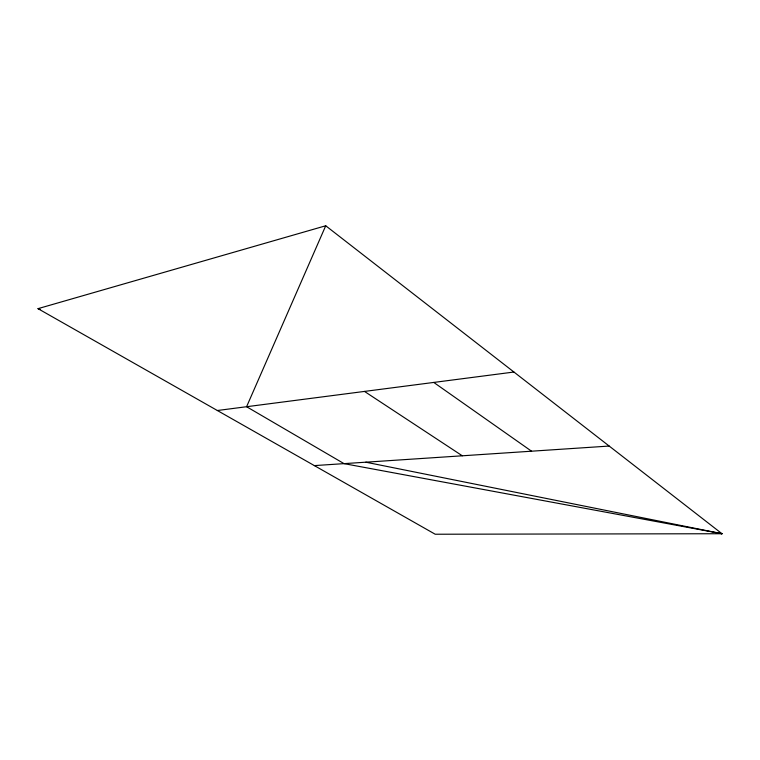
<?xml version="1.0" encoding="UTF-8"?>
<svg xmlns="http://www.w3.org/2000/svg" width="760" height="760" viewBox="0 0 760 760"><rect width="100%" height="100%" fill="white"/><g stroke="black" fill="none" stroke-linecap="round" stroke-linejoin="round"><path stroke-width="1.14" d="M325.726 225.767L246.591 406.714L344.033 463.638L722 533.729L325.726 225.767L38 308.655L435.204 534.232L722 533.729L719.73 533.054M217.35 410.514L513.931 372.029M314.355 465.604L609.178 446.053M365.807 462.194L722 533.729M38 308.655L40.261 309.367M364.486 391.419L462.298 455.791M433.76 382.432L531.553 451.202"/></g></svg>
